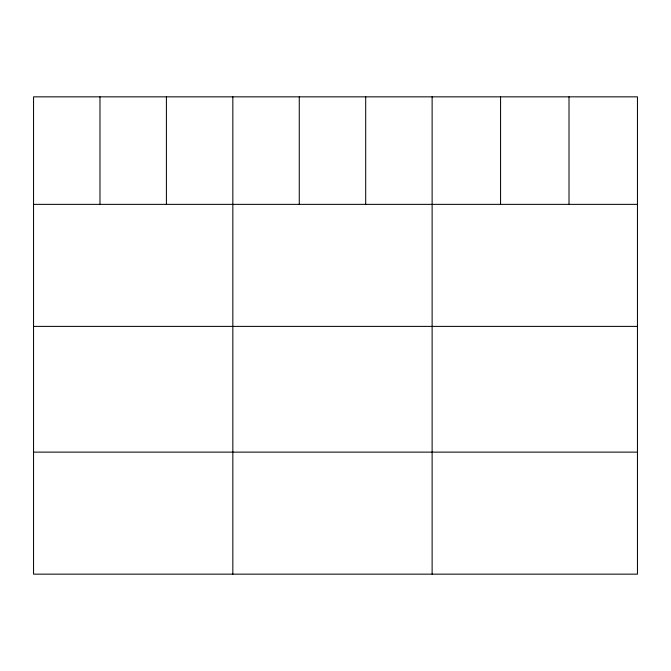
<?xml version="1.0" encoding="UTF-8"?>
<svg xmlns="http://www.w3.org/2000/svg" width="671" height="671" viewBox="0 0 671 671"><rect width="100%" height="100%" fill="white"/><g stroke="black" fill="none" stroke-linecap="round" stroke-linejoin="round"><path stroke-width="1.01" d="M637.45 204.361L637.45 574.158L33.55 574.158L33.55 96.842L637.45 96.842L637.45 204.361L33.55 204.361M33.55 326.391L637.45 326.391M33.55 452.128L637.45 452.128M569.008 96.842L569.008 204.361M500.566 96.842L500.566 204.361M432.124 96.842L432.124 574.158M365.695 96.842L365.695 204.361M299.266 96.842L299.266 204.361M232.837 96.842L232.837 574.158M166.408 96.842L166.408 204.361M99.979 96.842L99.979 204.361"/></g></svg>
